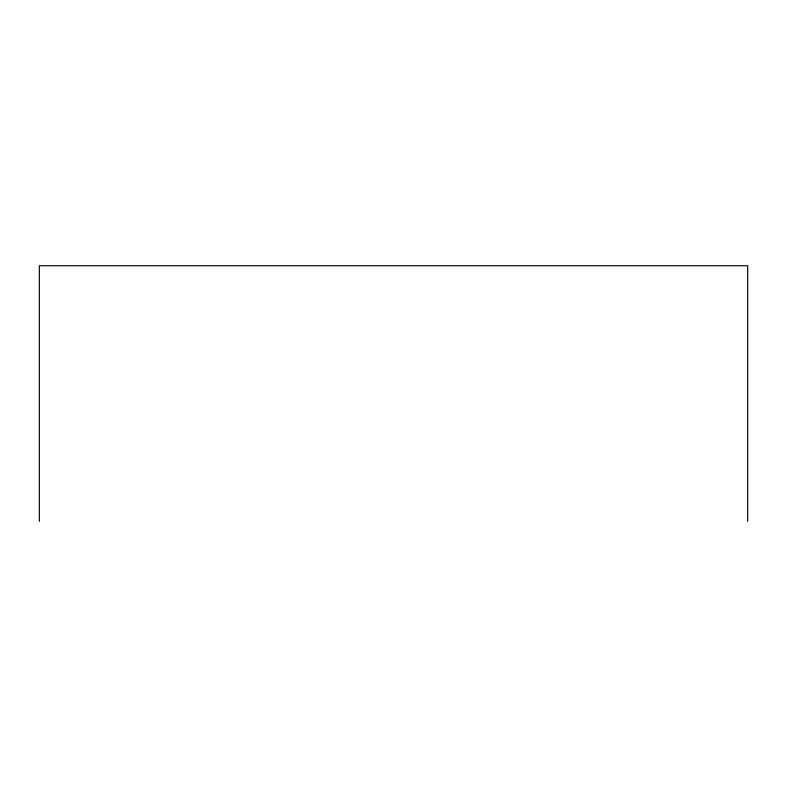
<?xml version="1.0" encoding="UTF-8"?>
<svg xmlns="http://www.w3.org/2000/svg" width="787" height="787" viewBox="0 0 787 787"><rect width="100%" height="100%" fill="white"/><g stroke="black" fill="none" stroke-linecap="round" stroke-linejoin="round"><path stroke-width="1.18" d="M747.65 521.269L747.65 265.731L39.35 265.731L39.35 521.269"/></g></svg>
